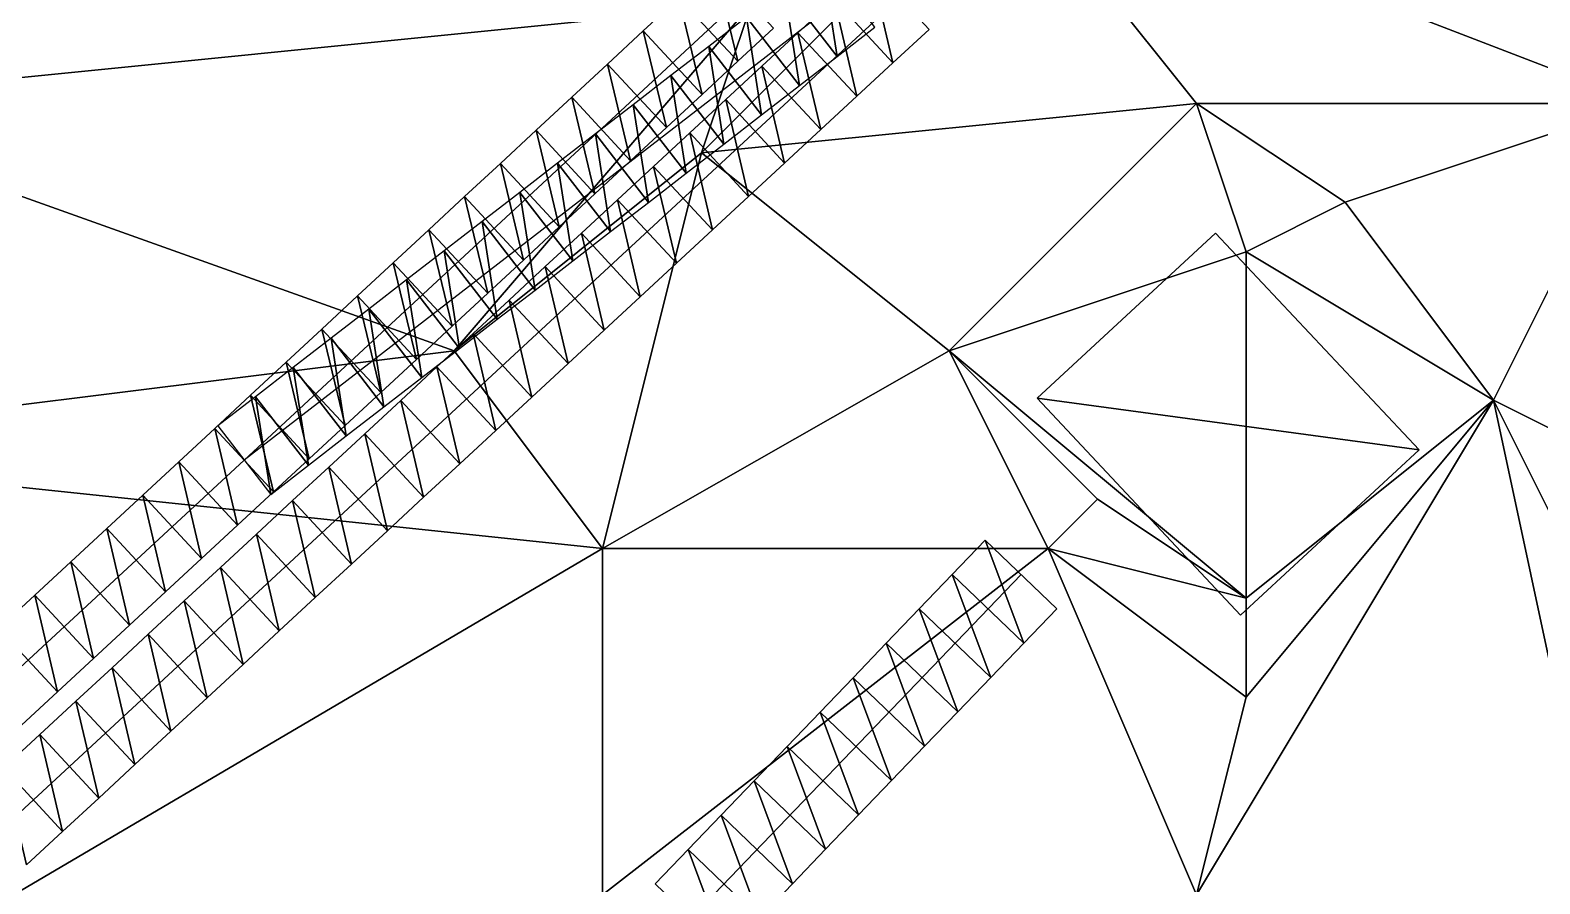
# Model space of a CAD drawing. Header units: metres. Extents: x -1103 to 901, y -902 to 905.
# Drawn here: x -1011.1 to -950.1, y -511.6 to -477 of the extents above; entities that cross this region are included whole.
import ezdxf

# ---------------------------------------------------------------- set-up
doc = ezdxf.new("R2010")
doc.units = ezdxf.units.M
for name, color, linetype in [('OSM_BRIDGES', 6, 'CONTINUOUS'), ('OSM_BUILDING_FOOTPRINTS', 7, 'CONTINUOUS'), ('OSM_BUILDING_ROOFS', 1, 'CONTINUOUS'), ('OSM_BUILDING_WALLS', 8, 'CONTINUOUS'), ('OSM_RAIL_AXES', 6, 'CONTINUOUS'), ('OSM_RAIL_SURFACE', 7, 'CONTINUOUS'), ('OSM_ROAD_AXES', 2, 'CONTINUOUS'), ('OSM_ROAD_SURFACE', 9, 'CONTINUOUS'), ('OSM_TERRAIN', 3, 'CONTINUOUS')]:
    doc.layers.add(name, color=color, linetype=linetype)

msp = doc.modelspace()

# ---------------------------------------------------------------- linework, layer by layer
at = {"layer": 'OSM_BRIDGES'}
for points in [[(-983.478, -474.397, 11.563), (-982.54, -478.301, 11.559), (-984.92, -475.736, 11.559)], [(-983.478, -474.397, 11.563), (-981.097, -476.963, 11.563), (-982.54, -478.301, 11.559)], [(-977.189, -474.443, 11.644), (-976.269, -478.362, 11.639), (-978.648, -475.794, 11.639)], [(-977.189, -474.443, 11.644), (-974.811, -477.01, 11.644), (-976.269, -478.362, 11.639)], [(-984.92, -475.736, 12.659), (-984.92, -475.736, 11.559), (-986.363, -477.075, 11.555)], [(-984.92, -475.736, 12.659), (-986.363, -477.075, 11.555), (-986.363, -477.075, 12.655)], [(-984.92, -475.736, 11.559), (-983.982, -479.64, 11.555), (-986.363, -477.075, 11.555)], [(-984.92, -475.736, 11.559), (-982.54, -478.301, 11.559), (-983.982, -479.64, 11.555)], [(-978.648, -475.794, 12.739), (-978.648, -475.794, 11.639), (-980.107, -477.145, 11.633)], [(-978.648, -475.794, 12.739), (-980.107, -477.145, 11.633), (-980.107, -477.145, 12.733)], [(-978.648, -475.794, 11.639), (-977.728, -479.713, 11.633), (-980.107, -477.145, 11.633)], [(-978.648, -475.794, 11.639), (-976.269, -478.362, 11.639), (-977.728, -479.713, 11.633)], [(-981.097, -476.963, 12.663), (-982.54, -478.301, 12.659), (-982.54, -478.301, 11.559)], [(-981.097, -476.963, 12.663), (-982.54, -478.301, 11.559), (-981.097, -476.963, 11.563)], [(-974.811, -477.01, 12.744), (-976.269, -478.362, 12.739), (-976.269, -478.362, 11.639)], [(-974.811, -477.01, 12.744), (-976.269, -478.362, 11.639), (-974.811, -477.01, 11.644)], [(-986.363, -477.075, 12.655), (-986.363, -477.075, 11.555), (-987.806, -478.414, 11.551)], [(-986.363, -477.075, 12.655), (-987.806, -478.414, 11.551), (-987.806, -478.414, 12.651)], [(-986.363, -477.075, 11.555), (-985.425, -480.979, 11.551), (-987.806, -478.414, 11.551)], [(-986.363, -477.075, 11.555), (-983.982, -479.64, 11.555), (-985.425, -480.979, 11.551)], [(-980.107, -477.145, 12.733), (-980.107, -477.145, 11.633), (-981.565, -478.496, 11.628)], [(-980.107, -477.145, 12.733), (-981.565, -478.496, 11.628), (-981.565, -478.496, 12.728)], [(-980.107, -477.145, 11.633), (-979.187, -481.064, 11.628), (-981.565, -478.496, 11.628)], [(-980.107, -477.145, 11.633), (-977.728, -479.713, 11.633), (-979.187, -481.064, 11.628)], [(-987.806, -478.414, 12.651), (-987.806, -478.414, 11.551), (-989.249, -479.752, 11.546)], [(-987.806, -478.414, 12.651), (-989.249, -479.752, 11.546), (-989.249, -479.752, 12.646)], [(-987.806, -478.414, 11.551), (-986.868, -482.318, 11.546), (-989.249, -479.752, 11.546)], [(-987.806, -478.414, 11.551), (-985.425, -480.979, 11.551), (-986.868, -482.318, 11.546)], [(-982.54, -478.301, 12.659), (-983.982, -479.64, 12.655), (-983.982, -479.64, 11.555)], [(-982.54, -478.301, 12.659), (-983.982, -479.64, 11.555), (-982.54, -478.301, 11.559)], [(-981.565, -478.496, 12.728), (-981.565, -478.496, 11.628), (-983.024, -479.847, 11.623)], [(-981.565, -478.496, 12.728), (-983.024, -479.847, 11.623), (-983.024, -479.847, 12.723)], [(-981.565, -478.496, 11.628), (-980.646, -482.415, 11.623), (-983.024, -479.847, 11.623)], [(-981.565, -478.496, 11.628), (-979.187, -481.064, 11.628), (-980.646, -482.415, 11.623)], [(-976.269, -478.362, 12.739), (-977.728, -479.713, 12.733), (-977.728, -479.713, 11.633)], [(-976.269, -478.362, 12.739), (-977.728, -479.713, 11.633), (-976.269, -478.362, 11.639)], [(-989.249, -479.752, 12.646), (-989.249, -479.752, 11.546), (-990.691, -481.091, 11.542)], [(-989.249, -479.752, 12.646), (-990.691, -481.091, 11.542), (-990.691, -481.091, 12.642)], [(-989.249, -479.752, 11.546), (-988.311, -483.657, 11.542), (-990.691, -481.091, 11.542)], [(-989.249, -479.752, 11.546), (-986.868, -482.318, 11.546), (-988.311, -483.657, 11.542)], [(-983.982, -479.64, 12.655), (-985.425, -480.979, 12.651), (-985.425, -480.979, 11.551)], [(-983.982, -479.64, 12.655), (-985.425, -480.979, 11.551), (-983.982, -479.64, 11.555)], [(-983.024, -479.847, 12.723), (-983.024, -479.847, 11.623), (-984.483, -481.198, 11.617)], [(-983.024, -479.847, 12.723), (-984.483, -481.198, 11.617), (-984.483, -481.198, 12.717)], [(-983.024, -479.847, 11.623), (-982.105, -483.766, 11.617), (-984.483, -481.198, 11.617)], [(-983.024, -479.847, 11.623), (-980.646, -482.415, 11.623), (-982.105, -483.766, 11.617)], [(-977.728, -479.713, 12.733), (-979.187, -481.064, 12.728), (-979.187, -481.064, 11.628)], [(-977.728, -479.713, 12.733), (-979.187, -481.064, 11.628), (-977.728, -479.713, 11.633)], [(-990.691, -481.091, 12.642), (-990.691, -481.091, 11.542), (-992.134, -482.43, 11.538)], [(-990.691, -481.091, 12.642), (-992.134, -482.43, 11.538), (-992.134, -482.43, 12.638)], [(-990.691, -481.091, 11.542), (-989.753, -484.996, 11.538), (-992.134, -482.43, 11.538)], [(-990.691, -481.091, 11.542), (-988.311, -483.657, 11.542), (-989.753, -484.996, 11.538)], [(-985.425, -480.979, 12.651), (-986.868, -482.318, 12.646), (-986.868, -482.318, 11.546)], [(-985.425, -480.979, 12.651), (-986.868, -482.318, 11.546), (-985.425, -480.979, 11.551)], [(-984.483, -481.198, 12.717), (-984.483, -481.198, 11.617), (-985.942, -482.549, 11.612)], [(-984.483, -481.198, 12.717), (-985.942, -482.549, 11.612), (-985.942, -482.549, 12.712)], [(-984.483, -481.198, 11.617), (-983.564, -485.117, 11.612), (-985.942, -482.549, 11.612)], [(-984.483, -481.198, 11.617), (-982.105, -483.766, 11.617), (-983.564, -485.117, 11.612)], [(-979.187, -481.064, 12.728), (-980.646, -482.415, 12.723), (-980.646, -482.415, 11.623)], [(-979.187, -481.064, 12.728), (-980.646, -482.415, 11.623), (-979.187, -481.064, 11.628)], [(-992.134, -482.43, 12.638), (-992.134, -482.43, 11.538), (-993.577, -483.769, 11.534)], [(-992.134, -482.43, 12.638), (-993.577, -483.769, 11.534), (-993.577, -483.769, 12.634)], [(-992.134, -482.43, 11.538), (-991.196, -486.335, 11.534), (-993.577, -483.769, 11.534)], [(-992.134, -482.43, 11.538), (-989.753, -484.996, 11.538), (-991.196, -486.335, 11.534)], [(-986.868, -482.318, 12.646), (-988.311, -483.657, 12.642), (-988.311, -483.657, 11.542)], [(-986.868, -482.318, 12.646), (-988.311, -483.657, 11.542), (-986.868, -482.318, 11.546)], [(-980.646, -482.415, 12.723), (-982.105, -483.766, 12.717), (-982.105, -483.766, 11.617)], [(-980.646, -482.415, 12.723), (-982.105, -483.766, 11.617), (-980.646, -482.415, 11.623)], [(-985.942, -482.549, 12.712), (-985.942, -482.549, 11.612), (-987.401, -483.9, 11.607)], [(-985.942, -482.549, 12.712), (-987.401, -483.9, 11.607), (-987.401, -483.9, 12.707)], [(-985.942, -482.549, 11.612), (-985.022, -486.468, 11.607), (-987.401, -483.9, 11.607)], [(-985.942, -482.549, 11.612), (-983.564, -485.117, 11.612), (-985.022, -486.468, 11.607)], [(-988.311, -483.657, 12.642), (-989.753, -484.996, 12.638), (-989.753, -484.996, 11.538)], [(-988.311, -483.657, 12.642), (-989.753, -484.996, 11.538), (-988.311, -483.657, 11.542)], [(-993.577, -483.769, 12.634), (-993.577, -483.769, 11.534), (-995.02, -485.108, 11.53)], [(-993.577, -483.769, 12.634), (-995.02, -485.108, 11.53), (-995.02, -485.108, 12.63)], [(-993.577, -483.769, 11.534), (-992.639, -487.673, 11.53), (-995.02, -485.108, 11.53)], [(-993.577, -483.769, 11.534), (-991.196, -486.335, 11.534), (-992.639, -487.673, 11.53)], [(-987.401, -483.9, 12.707), (-987.401, -483.9, 11.607), (-988.859, -485.251, 11.601)], [(-987.401, -483.9, 12.707), (-988.859, -485.251, 11.601), (-988.859, -485.251, 12.701)], [(-987.401, -483.9, 11.607), (-986.481, -487.819, 11.601), (-988.859, -485.251, 11.601)], [(-987.401, -483.9, 11.607), (-985.022, -486.468, 11.607), (-986.481, -487.819, 11.601)], [(-982.105, -483.766, 12.717), (-983.564, -485.117, 12.712), (-983.564, -485.117, 11.612)], [(-982.105, -483.766, 12.717), (-983.564, -485.117, 11.612), (-982.105, -483.766, 11.617)], [(-995.02, -485.108, 12.63), (-995.02, -485.108, 11.53), (-996.462, -486.447, 11.525)], [(-995.02, -485.108, 12.63), (-996.462, -486.447, 11.525), (-996.462, -486.447, 12.625)], [(-995.02, -485.108, 11.53), (-994.082, -489.012, 11.525), (-996.462, -486.447, 11.525)], [(-995.02, -485.108, 11.53), (-992.639, -487.673, 11.53), (-994.082, -489.012, 11.525)], [(-989.753, -484.996, 12.638), (-991.196, -486.335, 12.634), (-991.196, -486.335, 11.534)], [(-989.753, -484.996, 12.638), (-991.196, -486.335, 11.534), (-989.753, -484.996, 11.538)], [(-988.859, -485.251, 12.701), (-988.859, -485.251, 11.601), (-990.318, -486.602, 11.596)], [(-988.859, -485.251, 12.701), (-990.318, -486.602, 11.596), (-990.318, -486.602, 12.696)], [(-988.859, -485.251, 11.601), (-987.94, -489.17, 11.596), (-990.318, -486.602, 11.596)], [(-988.859, -485.251, 11.601), (-986.481, -487.819, 11.601), (-987.94, -489.17, 11.596)], [(-983.564, -485.117, 12.712), (-985.022, -486.468, 12.707), (-985.022, -486.468, 11.607)], [(-983.564, -485.117, 12.712), (-985.022, -486.468, 11.607), (-983.564, -485.117, 11.612)], [(-996.462, -486.447, 12.625), (-996.462, -486.447, 11.525), (-997.905, -487.786, 11.521)], [(-996.462, -486.447, 12.625), (-997.905, -487.786, 11.521), (-997.905, -487.786, 12.621)], [(-996.462, -486.447, 11.525), (-995.524, -490.351, 11.521), (-997.905, -487.786, 11.521)], [(-996.462, -486.447, 11.525), (-994.082, -489.012, 11.525), (-995.524, -490.351, 11.521)], [(-991.196, -486.335, 12.634), (-992.639, -487.673, 12.63), (-992.639, -487.673, 11.53)], [(-991.196, -486.335, 12.634), (-992.639, -487.673, 11.53), (-991.196, -486.335, 11.534)], [(-990.318, -486.602, 12.696), (-990.318, -486.602, 11.596), (-991.777, -487.954, 11.591)], [(-990.318, -486.602, 12.696), (-991.777, -487.954, 11.591), (-991.777, -487.954, 12.691)], [(-990.318, -486.602, 11.596), (-989.399, -490.521, 11.591), (-991.777, -487.954, 11.591)], [(-990.318, -486.602, 11.596), (-987.94, -489.17, 11.596), (-989.399, -490.521, 11.591)], [(-985.022, -486.468, 12.707), (-986.481, -487.819, 12.701), (-986.481, -487.819, 11.601)], [(-985.022, -486.468, 12.707), (-986.481, -487.819, 11.601), (-985.022, -486.468, 11.607)], [(-997.905, -487.786, 12.621), (-997.905, -487.786, 11.521), (-999.348, -489.125, 11.517)], [(-997.905, -487.786, 12.621), (-999.348, -489.125, 11.517), (-999.348, -489.125, 12.617)], [(-997.905, -487.786, 11.521), (-996.967, -491.69, 11.517), (-999.348, -489.125, 11.517)], [(-997.905, -487.786, 11.521), (-995.524, -490.351, 11.521), (-996.967, -491.69, 11.517)], [(-992.639, -487.673, 12.63), (-994.082, -489.012, 12.625), (-994.082, -489.012, 11.525)], [(-992.639, -487.673, 12.63), (-994.082, -489.012, 11.525), (-992.639, -487.673, 11.53)], [(-991.777, -487.954, 12.691), (-991.777, -487.954, 11.591), (-993.236, -489.305, 11.585)], [(-991.777, -487.954, 12.691), (-993.236, -489.305, 11.585), (-993.236, -489.305, 12.685)], [(-991.777, -487.954, 11.591), (-990.858, -491.873, 11.585), (-993.236, -489.305, 11.585)], [(-991.777, -487.954, 11.591), (-989.399, -490.521, 11.591), (-990.858, -491.873, 11.585)], [(-986.481, -487.819, 12.701), (-987.94, -489.17, 12.696), (-987.94, -489.17, 11.596)], [(-986.481, -487.819, 12.701), (-987.94, -489.17, 11.596), (-986.481, -487.819, 11.601)], [(-999.348, -489.125, 12.617), (-999.348, -489.125, 11.517), (-1000.791, -490.463, 11.513)], [(-999.348, -489.125, 12.617), (-1000.791, -490.463, 11.513), (-1000.791, -490.463, 12.613)], [(-999.348, -489.125, 11.517), (-998.41, -493.029, 11.513), (-1000.791, -490.463, 11.513)], [(-999.348, -489.125, 11.517), (-996.967, -491.69, 11.517), (-998.41, -493.029, 11.513)], [(-994.082, -489.012, 12.625), (-995.524, -490.351, 12.621), (-995.524, -490.351, 11.521)], [(-994.082, -489.012, 12.625), (-995.524, -490.351, 11.521), (-994.082, -489.012, 11.525)], [(-987.94, -489.17, 12.696), (-989.399, -490.521, 12.691), (-989.399, -490.521, 11.591)], [(-987.94, -489.17, 12.696), (-989.399, -490.521, 11.591), (-987.94, -489.17, 11.596)], [(-993.236, -489.305, 12.685), (-993.236, -489.305, 11.585), (-994.695, -490.656, 11.58)], [(-993.236, -489.305, 12.685), (-994.695, -490.656, 11.58), (-994.695, -490.656, 12.68)], [(-993.236, -489.305, 11.585), (-992.317, -493.224, 11.58), (-994.695, -490.656, 11.58)], [(-993.236, -489.305, 11.585), (-990.858, -491.873, 11.585), (-992.317, -493.224, 11.58)], [(-1000.791, -490.463, 12.613), (-1000.791, -490.463, 11.513), (-1002.233, -491.802, 11.509)], [(-1000.791, -490.463, 12.613), (-1002.233, -491.802, 11.509), (-1002.233, -491.802, 12.609)], [(-1000.791, -490.463, 11.513), (-999.853, -494.368, 11.509), (-1002.233, -491.802, 11.509)], [(-1000.791, -490.463, 11.513), (-998.41, -493.029, 11.513), (-999.853, -494.368, 11.509)], [(-995.524, -490.351, 12.621), (-996.967, -491.69, 12.617), (-996.967, -491.69, 11.517)], [(-995.524, -490.351, 12.621), (-996.967, -491.69, 11.517), (-995.524, -490.351, 11.521)], [(-994.695, -490.656, 12.68), (-994.695, -490.656, 11.58), (-996.154, -492.007, 11.575)], [(-994.695, -490.656, 12.68), (-996.154, -492.007, 11.575), (-996.154, -492.007, 12.675)], [(-994.695, -490.656, 11.58), (-993.775, -494.575, 11.575), (-996.154, -492.007, 11.575)], [(-994.695, -490.656, 11.58), (-992.317, -493.224, 11.58), (-993.775, -494.575, 11.575)], [(-989.399, -490.521, 12.691), (-990.858, -491.873, 12.685), (-990.858, -491.873, 11.585)], [(-989.399, -490.521, 12.691), (-990.858, -491.873, 11.585), (-989.399, -490.521, 11.591)], [(-996.967, -491.69, 12.617), (-998.41, -493.029, 12.613), (-998.41, -493.029, 11.513)], [(-996.967, -491.69, 12.617), (-998.41, -493.029, 11.513), (-996.967, -491.69, 11.517)], [(-1002.233, -491.802, 12.609), (-1002.233, -491.802, 11.509), (-1003.675, -493.14, 11.505)], [(-1002.233, -491.802, 12.609), (-1003.675, -493.14, 11.505), (-1003.675, -493.14, 12.605)], [(-1002.233, -491.802, 11.509), (-1001.296, -495.707, 11.505), (-1003.675, -493.14, 11.505)], [(-1002.233, -491.802, 11.509), (-999.853, -494.368, 11.509), (-1001.296, -495.707, 11.505)], [(-996.154, -492.007, 12.675), (-996.154, -492.007, 11.575), (-997.612, -493.358, 11.569)], [(-996.154, -492.007, 12.675), (-997.612, -493.358, 11.569), (-997.612, -493.358, 12.669)], [(-996.154, -492.007, 11.575), (-995.234, -495.926, 11.569), (-997.612, -493.358, 11.569)], [(-996.154, -492.007, 11.575), (-993.775, -494.575, 11.575), (-995.234, -495.926, 11.569)], [(-990.858, -491.873, 12.685), (-992.317, -493.224, 12.68), (-992.317, -493.224, 11.58)], [(-990.858, -491.873, 12.685), (-992.317, -493.224, 11.58), (-990.858, -491.873, 11.585)], [(-1003.675, -493.14, 12.605), (-1003.675, -493.14, 11.505), (-1005.13, -494.487, 11.5)], [(-1003.675, -493.14, 12.605), (-1005.13, -494.487, 11.5), (-1005.13, -494.487, 12.6)], [(-1003.675, -493.14, 11.505), (-1002.752, -497.056, 11.5), (-1005.13, -494.487, 11.5)], [(-1003.675, -493.14, 11.505), (-1001.296, -495.707, 11.505), (-1002.752, -497.056, 11.5)], [(-998.41, -493.029, 12.613), (-999.853, -494.368, 12.609), (-999.853, -494.368, 11.509)], [(-998.41, -493.029, 12.613), (-999.853, -494.368, 11.509), (-998.41, -493.029, 11.513)], [(-997.612, -493.358, 12.669), (-997.612, -493.358, 11.569), (-999.071, -494.709, 11.564)], [(-997.612, -493.358, 12.669), (-999.071, -494.709, 11.564), (-999.071, -494.709, 12.664)], [(-997.612, -493.358, 11.569), (-996.693, -497.277, 11.564), (-999.071, -494.709, 11.564)], [(-997.612, -493.358, 11.569), (-995.234, -495.926, 11.569), (-996.693, -497.277, 11.564)], [(-992.317, -493.224, 12.68), (-993.775, -494.575, 12.675), (-993.775, -494.575, 11.575)], [(-992.317, -493.224, 12.68), (-993.775, -494.575, 11.575), (-992.317, -493.224, 11.58)], [(-1005.13, -494.487, 12.6), (-1005.13, -494.487, 11.5), (-1006.586, -495.835, 11.496)], [(-1005.13, -494.487, 12.6), (-1006.586, -495.835, 11.496), (-1006.586, -495.835, 12.596)], [(-1005.13, -494.487, 11.5), (-1004.208, -498.403, 11.496), (-1006.586, -495.835, 11.496)], [(-1005.13, -494.487, 11.5), (-1002.752, -497.056, 11.5), (-1004.208, -498.403, 11.496)], [(-999.853, -494.368, 12.609), (-1001.296, -495.707, 12.605), (-1001.296, -495.707, 11.505)], [(-999.853, -494.368, 12.609), (-1001.296, -495.707, 11.505), (-999.853, -494.368, 11.509)], [(-999.071, -494.709, 12.664), (-999.071, -494.709, 11.564), (-1000.53, -496.06, 11.559)], [(-999.071, -494.709, 12.664), (-1000.53, -496.06, 11.559), (-1000.53, -496.06, 12.659)], [(-999.071, -494.709, 11.564), (-998.152, -498.628, 11.559), (-1000.53, -496.06, 11.559)], [(-999.071, -494.709, 11.564), (-996.693, -497.277, 11.564), (-998.152, -498.628, 11.559)], [(-993.775, -494.575, 12.675), (-995.234, -495.926, 12.669), (-995.234, -495.926, 11.569)], [(-993.775, -494.575, 12.675), (-995.234, -495.926, 11.569), (-993.775, -494.575, 11.575)], [(-1006.586, -495.835, 12.596), (-1006.586, -495.835, 11.496), (-1008.041, -497.183, 11.492)], [(-1006.586, -495.835, 12.596), (-1008.041, -497.183, 11.492), (-1008.041, -497.183, 12.592)], [(-1006.586, -495.835, 11.496), (-1005.663, -499.751, 11.492), (-1008.041, -497.183, 11.492)], [(-1006.586, -495.835, 11.496), (-1004.208, -498.403, 11.496), (-1005.663, -499.751, 11.492)], [(-1001.296, -495.707, 12.605), (-1002.752, -497.056, 12.6), (-1002.752, -497.056, 11.5)], [(-1001.296, -495.707, 12.605), (-1002.752, -497.056, 11.5), (-1001.296, -495.707, 11.505)], [(-995.234, -495.926, 12.669), (-996.693, -497.277, 12.664), (-996.693, -497.277, 11.564)], [(-995.234, -495.926, 12.669), (-996.693, -497.277, 11.564), (-995.234, -495.926, 11.569)], [(-1000.53, -496.06, 12.659), (-1000.53, -496.06, 11.559), (-1001.989, -497.411, 11.553)], [(-1000.53, -496.06, 12.659), (-1001.989, -497.411, 11.553), (-1001.989, -497.411, 12.653)], [(-1000.53, -496.06, 11.559), (-999.611, -499.979, 11.553), (-1001.989, -497.411, 11.553)], [(-1000.53, -496.06, 11.559), (-998.152, -498.628, 11.559), (-999.611, -499.979, 11.553)], [(-1008.041, -497.183, 12.592), (-1008.041, -497.183, 11.492), (-1009.496, -498.53, 11.488)], [(-1008.041, -497.183, 12.592), (-1009.496, -498.53, 11.488), (-1009.496, -498.53, 12.588)], [(-1008.041, -497.183, 11.492), (-1007.118, -501.099, 11.488), (-1009.496, -498.53, 11.488)], [(-1008.041, -497.183, 11.492), (-1005.663, -499.751, 11.492), (-1007.118, -501.099, 11.488)], [(-1002.752, -497.056, 12.6), (-1004.208, -498.403, 12.596), (-1004.208, -498.403, 11.496)], [(-1002.752, -497.056, 12.6), (-1004.208, -498.403, 11.496), (-1002.752, -497.056, 11.5)], [(-1001.989, -497.411, 12.653), (-1001.989, -497.411, 11.553), (-1003.448, -498.762, 11.548)], [(-1001.989, -497.411, 12.653), (-1003.448, -498.762, 11.548), (-1003.448, -498.762, 12.648)], [(-1001.989, -497.411, 11.553), (-1001.07, -501.33, 11.548), (-1003.448, -498.762, 11.548)], [(-1001.989, -497.411, 11.553), (-999.611, -499.979, 11.553), (-1001.07, -501.33, 11.548)], [(-996.693, -497.277, 12.664), (-998.152, -498.628, 12.659), (-998.152, -498.628, 11.559)], [(-996.693, -497.277, 12.664), (-998.152, -498.628, 11.559), (-996.693, -497.277, 11.564)], [(-1004.208, -498.403, 12.596), (-1005.663, -499.751, 12.592), (-1005.663, -499.751, 11.492)], [(-1004.208, -498.403, 12.596), (-1005.663, -499.751, 11.492), (-1004.208, -498.403, 11.496)], [(-1009.496, -498.53, 12.588), (-1009.496, -498.53, 11.488), (-1010.952, -499.878, 11.483)], [(-1009.496, -498.53, 12.588), (-1010.952, -499.878, 11.483), (-1010.952, -499.878, 12.583)], [(-1009.496, -498.53, 11.488), (-1008.574, -502.446, 11.483), (-1010.952, -499.878, 11.483)], [(-1009.496, -498.53, 11.488), (-1007.118, -501.099, 11.488), (-1008.574, -502.446, 11.483)], [(-1003.448, -498.762, 12.648), (-1003.448, -498.762, 11.548), (-1004.907, -500.113, 11.542)], [(-1003.448, -498.762, 12.648), (-1004.907, -500.113, 11.542), (-1004.907, -500.113, 12.642)], [(-1003.448, -498.762, 11.548), (-1002.528, -502.681, 11.542), (-1004.907, -500.113, 11.542)], [(-1003.448, -498.762, 11.548), (-1001.07, -501.33, 11.548), (-1002.528, -502.681, 11.542)], [(-998.152, -498.628, 12.659), (-999.611, -499.979, 12.653), (-999.611, -499.979, 11.553)], [(-998.152, -498.628, 12.659), (-999.611, -499.979, 11.553), (-998.152, -498.628, 11.559)], [(-1010.952, -499.878, 12.583), (-1010.952, -499.878, 11.483), (-1012.407, -501.226, 11.479)], [(-1010.952, -499.878, 12.583), (-1012.407, -501.226, 11.479), (-1012.407, -501.226, 12.579)], [(-1010.952, -499.878, 11.483), (-1010.029, -503.794, 11.479), (-1012.407, -501.226, 11.479)], [(-1010.952, -499.878, 11.483), (-1008.574, -502.446, 11.483), (-1010.029, -503.794, 11.479)], [(-1005.663, -499.751, 12.592), (-1007.118, -501.099, 12.588), (-1007.118, -501.099, 11.488)], [(-1005.663, -499.751, 12.592), (-1007.118, -501.099, 11.488), (-1005.663, -499.751, 11.492)], [(-1004.907, -500.113, 12.642), (-1004.907, -500.113, 11.542), (-1006.365, -501.465, 11.537)], [(-1004.907, -500.113, 12.642), (-1006.365, -501.465, 11.537), (-1006.365, -501.465, 12.637)], [(-1004.907, -500.113, 11.542), (-1003.987, -504.032, 11.537), (-1006.365, -501.465, 11.537)], [(-1004.907, -500.113, 11.542), (-1002.528, -502.681, 11.542), (-1003.987, -504.032, 11.537)], [(-999.611, -499.979, 12.653), (-1001.07, -501.33, 12.648), (-1001.07, -501.33, 11.548)], [(-999.611, -499.979, 12.653), (-1001.07, -501.33, 11.548), (-999.611, -499.979, 11.553)], [(-1012.407, -501.226, 11.479), (-1010.029, -503.794, 11.479), (-1011.485, -505.142, 11.475)], [(-1007.118, -501.099, 12.588), (-1008.574, -502.446, 12.583), (-1008.574, -502.446, 11.483)], [(-1007.118, -501.099, 12.588), (-1008.574, -502.446, 11.483), (-1007.118, -501.099, 11.488)], [(-1001.07, -501.33, 12.648), (-1002.528, -502.681, 12.642), (-1002.528, -502.681, 11.542)], [(-1001.07, -501.33, 12.648), (-1002.528, -502.681, 11.542), (-1001.07, -501.33, 11.548)], [(-1006.365, -501.465, 12.637), (-1006.365, -501.465, 11.537), (-1007.824, -502.816, 11.532)], [(-1006.365, -501.465, 12.637), (-1007.824, -502.816, 11.532), (-1007.824, -502.816, 12.632)], [(-1006.365, -501.465, 11.537), (-1005.446, -505.384, 11.532), (-1007.824, -502.816, 11.532)], [(-1006.365, -501.465, 11.537), (-1003.987, -504.032, 11.537), (-1005.446, -505.384, 11.532)], [(-1008.574, -502.446, 12.583), (-1010.029, -503.794, 12.579), (-1010.029, -503.794, 11.479)], [(-1008.574, -502.446, 12.583), (-1010.029, -503.794, 11.479), (-1008.574, -502.446, 11.483)], [(-1007.824, -502.816, 12.632), (-1007.824, -502.816, 11.532), (-1009.283, -504.167, 11.526)], [(-1007.824, -502.816, 12.632), (-1009.283, -504.167, 11.526), (-1009.283, -504.167, 12.626)], [(-1007.824, -502.816, 11.532), (-1006.905, -506.735, 11.526), (-1009.283, -504.167, 11.526)], [(-1007.824, -502.816, 11.532), (-1005.446, -505.384, 11.532), (-1006.905, -506.735, 11.526)], [(-1002.528, -502.681, 12.642), (-1003.987, -504.032, 12.637), (-1003.987, -504.032, 11.537)], [(-1002.528, -502.681, 12.642), (-1003.987, -504.032, 11.537), (-1002.528, -502.681, 11.542)], [(-1010.029, -503.794, 12.579), (-1011.485, -505.142, 12.575), (-1011.485, -505.142, 11.475)], [(-1010.029, -503.794, 12.579), (-1011.485, -505.142, 11.475), (-1010.029, -503.794, 11.479)], [(-1009.283, -504.167, 12.626), (-1009.283, -504.167, 11.526), (-1010.742, -505.518, 11.521)], [(-1009.283, -504.167, 12.626), (-1010.742, -505.518, 11.521), (-1010.742, -505.518, 12.621)], [(-1009.283, -504.167, 11.526), (-1008.364, -508.086, 11.521), (-1010.742, -505.518, 11.521)], [(-1009.283, -504.167, 11.526), (-1006.905, -506.735, 11.526), (-1008.364, -508.086, 11.521)], [(-1003.987, -504.032, 12.637), (-1005.446, -505.384, 12.632), (-1005.446, -505.384, 11.532)], [(-1003.987, -504.032, 12.637), (-1005.446, -505.384, 11.532), (-1003.987, -504.032, 11.537)], [(-1010.742, -505.518, 12.621), (-1010.742, -505.518, 11.521), (-1012.201, -506.869, 11.516)], [(-1010.742, -505.518, 12.621), (-1012.201, -506.869, 11.516), (-1012.201, -506.869, 12.616)], [(-1010.742, -505.518, 11.521), (-1009.822, -509.437, 11.516), (-1012.201, -506.869, 11.516)], [(-1010.742, -505.518, 11.521), (-1008.364, -508.086, 11.521), (-1009.822, -509.437, 11.516)], [(-1005.446, -505.384, 12.632), (-1006.905, -506.735, 12.626), (-1006.905, -506.735, 11.526)], [(-1005.446, -505.384, 12.632), (-1006.905, -506.735, 11.526), (-1005.446, -505.384, 11.532)], [(-1012.201, -506.869, 11.516), (-1009.822, -509.437, 11.516), (-1011.281, -510.788, 11.51)], [(-1006.905, -506.735, 12.626), (-1008.364, -508.086, 12.621), (-1008.364, -508.086, 11.521)], [(-1006.905, -506.735, 12.626), (-1008.364, -508.086, 11.521), (-1006.905, -506.735, 11.526)], [(-1008.364, -508.086, 12.621), (-1009.822, -509.437, 12.616), (-1009.822, -509.437, 11.516)], [(-1008.364, -508.086, 12.621), (-1009.822, -509.437, 11.516), (-1008.364, -508.086, 11.521)], [(-1009.822, -509.437, 12.616), (-1011.281, -510.788, 12.61), (-1011.281, -510.788, 11.51)], [(-1009.822, -509.437, 12.616), (-1011.281, -510.788, 11.51), (-1009.822, -509.437, 11.516)]]:
    msp.add_3dface(points, dxfattribs=at)
at = {"layer": 'OSM_BUILDING_FOOTPRINTS'}
msp.add_polyline3d([(-963.234, -485.244, 13.22), (-954.999, -494.003, 13.22), (-962.217, -500.694, 13.22), (-970.441, -491.924, 13.22), (-963.234, -485.244, 13.22)], close=True, dxfattribs=at)
at = {"layer": 'OSM_BUILDING_ROOFS'}
for points in [[(-954.999, -494.003, 23.22), (-963.234, -485.244, 23.22), (-970.441, -491.924, 23.22)], [(-954.999, -494.003, 23.22), (-970.441, -491.924, 23.22), (-962.217, -500.694, 23.22)]]:
    msp.add_3dface(points, dxfattribs=at)
at = {"layer": 'OSM_BUILDING_WALLS'}
for points in [[(-963.234, -485.244, 13.22), (-970.441, -491.924, 13.22), (-970.441, -491.924, 23.22)], [(-963.234, -485.244, 13.22), (-970.441, -491.924, 23.22), (-963.234, -485.244, 23.22)], [(-954.999, -494.003, 13.22), (-963.234, -485.244, 13.22), (-963.234, -485.244, 23.22)], [(-954.999, -494.003, 13.22), (-963.234, -485.244, 23.22), (-954.999, -494.003, 23.22)], [(-970.441, -491.924, 13.22), (-962.217, -500.694, 13.22), (-962.217, -500.694, 23.22)], [(-970.441, -491.924, 13.22), (-962.217, -500.694, 23.22), (-970.441, -491.924, 23.22)], [(-962.217, -500.694, 13.22), (-954.999, -494.003, 13.22), (-954.999, -494.003, 23.22)], [(-962.217, -500.694, 13.22), (-954.999, -494.003, 23.22), (-962.217, -500.694, 23.22)]]:
    msp.add_3dface(points, dxfattribs=at)
at = {"layer": 'OSM_RAIL_AXES'}
for points in [[(-911.593, -410.075, 12.748), (-1002.486, -494.424, 12.485), (-1100, -584.718, 12.205)], [(-908.509, -413.072, 12.872), (-964.329, -464.918, 12.667), (-1100, -590.57, 12.174)], [(-964.329, -464.918, 12.849), (-1002.486, -494.424, 15.293)]]:
    msp.add_polyline3d(points, dxfattribs=at)
at = {"layer": 'OSM_RAIL_SURFACE'}
for points in [[(-983.478, -474.397, 12.663), (-984.92, -475.736, 12.659), (-982.54, -478.301, 12.659)], [(-983.478, -474.397, 12.663), (-982.54, -478.301, 12.659), (-981.097, -476.963, 12.663)], [(-979.136, -474.156, 13.941), (-980.662, -475.336, 14.074), (-978.521, -478.105, 14.093)], [(-979.136, -474.156, 13.941), (-978.521, -478.105, 14.093), (-976.995, -476.924, 13.99)], [(-977.189, -474.443, 12.744), (-978.648, -475.794, 12.739), (-976.269, -478.362, 12.739)], [(-977.189, -474.443, 12.744), (-976.269, -478.362, 12.739), (-974.811, -477.01, 12.744)], [(-984.92, -475.736, 12.659), (-986.363, -477.075, 12.655), (-983.982, -479.64, 12.655)], [(-984.92, -475.736, 12.659), (-983.982, -479.64, 12.655), (-982.54, -478.301, 12.659)], [(-980.662, -475.336, 14.074), (-982.189, -476.516, 14.201), (-980.047, -479.285, 14.195)], [(-980.662, -475.336, 14.074), (-980.047, -479.285, 14.195), (-978.521, -478.105, 14.093)], [(-978.648, -475.794, 12.739), (-980.107, -477.145, 12.733), (-977.728, -479.713, 12.733)], [(-978.648, -475.794, 12.739), (-977.728, -479.713, 12.733), (-976.269, -478.362, 12.739)], [(-982.189, -476.516, 14.201), (-983.715, -477.696, 14.276), (-981.574, -480.465, 14.298)], [(-982.189, -476.516, 14.201), (-981.574, -480.465, 14.298), (-980.047, -479.285, 14.195)], [(-986.363, -477.075, 12.655), (-987.806, -478.414, 12.651), (-985.425, -480.979, 12.651)], [(-986.363, -477.075, 12.655), (-985.425, -480.979, 12.651), (-983.982, -479.64, 12.655)], [(-980.107, -477.145, 12.733), (-981.565, -478.496, 12.728), (-979.187, -481.064, 12.728)], [(-980.107, -477.145, 12.733), (-979.187, -481.064, 12.728), (-977.728, -479.713, 12.733)], [(-983.715, -477.696, 14.276), (-985.241, -478.877, 14.342), (-983.1, -481.645, 14.4)], [(-983.715, -477.696, 14.276), (-983.1, -481.645, 14.4), (-981.574, -480.465, 14.298)], [(-987.806, -478.414, 12.651), (-989.249, -479.752, 12.646), (-986.868, -482.318, 12.646)], [(-987.806, -478.414, 12.651), (-986.868, -482.318, 12.646), (-985.425, -480.979, 12.651)], [(-985.241, -478.877, 14.342), (-986.767, -480.057, 14.409), (-984.626, -482.826, 14.501)], [(-985.241, -478.877, 14.342), (-984.626, -482.826, 14.501), (-983.1, -481.645, 14.4)], [(-981.565, -478.496, 12.728), (-983.024, -479.847, 12.723), (-980.646, -482.415, 12.723)], [(-981.565, -478.496, 12.728), (-980.646, -482.415, 12.723), (-979.187, -481.064, 12.728)], [(-989.249, -479.752, 12.646), (-990.691, -481.091, 12.642), (-988.311, -483.657, 12.642)], [(-989.249, -479.752, 12.646), (-988.311, -483.657, 12.642), (-986.868, -482.318, 12.646)], [(-986.767, -480.057, 14.409), (-988.294, -481.237, 14.475), (-986.153, -484.006, 14.581)], [(-986.767, -480.057, 14.409), (-986.153, -484.006, 14.581), (-984.626, -482.826, 14.501)], [(-983.024, -479.847, 12.723), (-984.483, -481.198, 12.717), (-982.105, -483.766, 12.717)], [(-983.024, -479.847, 12.723), (-982.105, -483.766, 12.717), (-980.646, -482.415, 12.723)], [(-990.691, -481.091, 12.642), (-992.134, -482.43, 12.638), (-989.753, -484.996, 12.638)], [(-990.691, -481.091, 12.642), (-989.753, -484.996, 12.638), (-988.311, -483.657, 12.642)], [(-988.294, -481.237, 14.475), (-989.82, -482.417, 14.542), (-987.679, -485.186, 14.661)], [(-988.294, -481.237, 14.475), (-987.679, -485.186, 14.661), (-986.153, -484.006, 14.581)], [(-984.483, -481.198, 12.717), (-985.942, -482.549, 12.712), (-983.564, -485.117, 12.712)], [(-984.483, -481.198, 12.717), (-983.564, -485.117, 12.712), (-982.105, -483.766, 12.717)], [(-992.134, -482.43, 12.638), (-993.577, -483.769, 12.634), (-991.196, -486.335, 12.634)], [(-992.134, -482.43, 12.638), (-991.196, -486.335, 12.634), (-989.753, -484.996, 12.638)], [(-989.82, -482.417, 14.542), (-991.346, -483.598, 14.608), (-989.205, -486.366, 14.742)], [(-989.82, -482.417, 14.542), (-989.205, -486.366, 14.742), (-987.679, -485.186, 14.661)], [(-985.942, -482.549, 12.712), (-987.401, -483.9, 12.707), (-985.022, -486.468, 12.707)], [(-985.942, -482.549, 12.712), (-985.022, -486.468, 12.707), (-983.564, -485.117, 12.712)], [(-991.346, -483.598, 14.608), (-992.872, -484.778, 14.675), (-990.731, -487.547, 14.822)], [(-991.346, -483.598, 14.608), (-990.731, -487.547, 14.822), (-989.205, -486.366, 14.742)], [(-993.577, -483.769, 12.634), (-995.02, -485.108, 12.63), (-992.639, -487.673, 12.63)], [(-993.577, -483.769, 12.634), (-992.639, -487.673, 12.63), (-991.196, -486.335, 12.634)], [(-987.401, -483.9, 12.707), (-988.859, -485.251, 12.701), (-986.481, -487.819, 12.701)], [(-987.401, -483.9, 12.707), (-986.481, -487.819, 12.701), (-985.022, -486.468, 12.707)], [(-992.872, -484.778, 14.675), (-994.399, -485.958, 14.741), (-992.258, -488.727, 14.902)], [(-992.872, -484.778, 14.675), (-992.258, -488.727, 14.902), (-990.731, -487.547, 14.822)], [(-995.02, -485.108, 12.63), (-996.462, -486.447, 12.625), (-994.082, -489.012, 12.625)], [(-995.02, -485.108, 12.63), (-994.082, -489.012, 12.625), (-992.639, -487.673, 12.63)], [(-988.859, -485.251, 12.701), (-990.318, -486.602, 12.696), (-987.94, -489.17, 12.696)], [(-988.859, -485.251, 12.701), (-987.94, -489.17, 12.696), (-986.481, -487.819, 12.701)], [(-994.399, -485.958, 14.741), (-995.925, -487.138, 14.808), (-993.784, -489.907, 14.983)], [(-994.399, -485.958, 14.741), (-993.784, -489.907, 14.983), (-992.258, -488.727, 14.902)], [(-996.462, -486.447, 12.625), (-997.905, -487.786, 12.621), (-995.524, -490.351, 12.621)], [(-996.462, -486.447, 12.625), (-995.524, -490.351, 12.621), (-994.082, -489.012, 12.625)], [(-990.318, -486.602, 12.696), (-991.777, -487.954, 12.691), (-989.399, -490.521, 12.691)], [(-990.318, -486.602, 12.696), (-989.399, -490.521, 12.691), (-987.94, -489.17, 12.696)], [(-995.925, -487.138, 14.808), (-997.451, -488.319, 14.874), (-995.31, -491.087, 15.102)], [(-995.925, -487.138, 14.808), (-995.31, -491.087, 15.102), (-993.784, -489.907, 14.983)], [(-997.905, -487.786, 12.621), (-999.348, -489.125, 12.617), (-996.967, -491.69, 12.617)], [(-997.905, -487.786, 12.621), (-996.967, -491.69, 12.617), (-995.524, -490.351, 12.621)], [(-991.777, -487.954, 12.691), (-993.236, -489.305, 12.685), (-990.858, -491.873, 12.685)], [(-991.777, -487.954, 12.691), (-990.858, -491.873, 12.685), (-989.399, -490.521, 12.691)], [(-997.451, -488.319, 14.874), (-998.977, -489.499, 14.932), (-996.836, -492.268, 15.226)], [(-997.451, -488.319, 14.874), (-996.836, -492.268, 15.226), (-995.31, -491.087, 15.102)], [(-999.348, -489.125, 12.617), (-1000.791, -490.463, 12.613), (-998.41, -493.029, 12.613)], [(-999.348, -489.125, 12.617), (-998.41, -493.029, 12.613), (-996.967, -491.69, 12.617)], [(-998.977, -489.499, 14.932), (-1000.504, -490.679, 14.988), (-998.363, -493.448, 15.35)], [(-998.977, -489.499, 14.932), (-998.363, -493.448, 15.35), (-996.836, -492.268, 15.226)], [(-993.236, -489.305, 12.685), (-994.695, -490.656, 12.68), (-992.317, -493.224, 12.68)], [(-993.236, -489.305, 12.685), (-992.317, -493.224, 12.68), (-990.858, -491.873, 12.685)], [(-1000.791, -490.463, 12.613), (-1002.233, -491.802, 12.609), (-999.853, -494.368, 12.609)], [(-1000.791, -490.463, 12.613), (-999.853, -494.368, 12.609), (-998.41, -493.029, 12.613)], [(-1000.504, -490.679, 14.988), (-1002.03, -491.859, 15.103), (-999.889, -494.628, 15.474)], [(-1000.504, -490.679, 14.988), (-999.889, -494.628, 15.474), (-998.363, -493.448, 15.35)], [(-994.695, -490.656, 12.68), (-996.154, -492.007, 12.675), (-993.775, -494.575, 12.675)], [(-994.695, -490.656, 12.68), (-993.775, -494.575, 12.675), (-992.317, -493.224, 12.68)], [(-1002.233, -491.802, 12.609), (-1003.675, -493.14, 12.605), (-1001.296, -495.707, 12.605)], [(-1002.03, -491.859, 15.103), (-1003.556, -493.04, 15.227), (-1001.415, -495.808, 15.598)], [(-1002.233, -491.802, 12.609), (-1001.296, -495.707, 12.605), (-999.853, -494.368, 12.609)], [(-1002.03, -491.859, 15.103), (-1001.415, -495.808, 15.598), (-999.889, -494.628, 15.474)], [(-996.154, -492.007, 12.675), (-997.612, -493.358, 12.669), (-995.234, -495.926, 12.669)], [(-996.154, -492.007, 12.675), (-995.234, -495.926, 12.669), (-993.775, -494.575, 12.675)], [(-1003.675, -493.14, 12.605), (-1005.13, -494.487, 12.6), (-1002.752, -497.056, 12.6)], [(-1003.675, -493.14, 12.605), (-1002.752, -497.056, 12.6), (-1001.296, -495.707, 12.605)], [(-997.612, -493.358, 12.669), (-999.071, -494.709, 12.664), (-996.693, -497.277, 12.664)], [(-997.612, -493.358, 12.669), (-996.693, -497.277, 12.664), (-995.234, -495.926, 12.669)], [(-1005.13, -494.487, 12.6), (-1006.586, -495.835, 12.596), (-1004.208, -498.403, 12.596)], [(-1005.13, -494.487, 12.6), (-1004.208, -498.403, 12.596), (-1002.752, -497.056, 12.6)], [(-999.071, -494.709, 12.664), (-1000.53, -496.06, 12.659), (-998.152, -498.628, 12.659)], [(-999.071, -494.709, 12.664), (-998.152, -498.628, 12.659), (-996.693, -497.277, 12.664)], [(-1006.586, -495.835, 12.596), (-1008.041, -497.183, 12.592), (-1005.663, -499.751, 12.592)], [(-1006.586, -495.835, 12.596), (-1005.663, -499.751, 12.592), (-1004.208, -498.403, 12.596)], [(-1000.53, -496.06, 12.659), (-1001.989, -497.411, 12.653), (-999.611, -499.979, 12.653)], [(-1000.53, -496.06, 12.659), (-999.611, -499.979, 12.653), (-998.152, -498.628, 12.659)], [(-1008.041, -497.183, 12.592), (-1009.496, -498.53, 12.588), (-1007.118, -501.099, 12.588)], [(-1008.041, -497.183, 12.592), (-1007.118, -501.099, 12.588), (-1005.663, -499.751, 12.592)], [(-1001.989, -497.411, 12.653), (-1003.448, -498.762, 12.648), (-1001.07, -501.33, 12.648)], [(-1001.989, -497.411, 12.653), (-1001.07, -501.33, 12.648), (-999.611, -499.979, 12.653)], [(-1009.496, -498.53, 12.588), (-1010.952, -499.878, 12.583), (-1008.574, -502.446, 12.583)], [(-1009.496, -498.53, 12.588), (-1008.574, -502.446, 12.583), (-1007.118, -501.099, 12.588)], [(-1003.448, -498.762, 12.648), (-1004.907, -500.113, 12.642), (-1002.528, -502.681, 12.642)], [(-1003.448, -498.762, 12.648), (-1002.528, -502.681, 12.642), (-1001.07, -501.33, 12.648)], [(-1010.952, -499.878, 12.583), (-1012.407, -501.226, 12.579), (-1010.029, -503.794, 12.579)], [(-1010.952, -499.878, 12.583), (-1010.029, -503.794, 12.579), (-1008.574, -502.446, 12.583)], [(-1004.907, -500.113, 12.642), (-1006.365, -501.465, 12.637), (-1003.987, -504.032, 12.637)], [(-1004.907, -500.113, 12.642), (-1003.987, -504.032, 12.637), (-1002.528, -502.681, 12.642)], [(-1012.407, -501.226, 12.579), (-1011.485, -505.142, 12.575), (-1010.029, -503.794, 12.579)], [(-1006.365, -501.465, 12.637), (-1007.824, -502.816, 12.632), (-1005.446, -505.384, 12.632)], [(-1006.365, -501.465, 12.637), (-1005.446, -505.384, 12.632), (-1003.987, -504.032, 12.637)], [(-1007.824, -502.816, 12.632), (-1009.283, -504.167, 12.626), (-1006.905, -506.735, 12.626)], [(-1007.824, -502.816, 12.632), (-1006.905, -506.735, 12.626), (-1005.446, -505.384, 12.632)], [(-1009.283, -504.167, 12.626), (-1010.742, -505.518, 12.621), (-1008.364, -508.086, 12.621)], [(-1009.283, -504.167, 12.626), (-1008.364, -508.086, 12.621), (-1006.905, -506.735, 12.626)], [(-1010.742, -505.518, 12.621), (-1012.201, -506.869, 12.616), (-1009.822, -509.437, 12.616)], [(-1010.742, -505.518, 12.621), (-1009.822, -509.437, 12.616), (-1008.364, -508.086, 12.621)], [(-1012.201, -506.869, 12.616), (-1011.281, -510.788, 12.61), (-1009.822, -509.437, 12.616)]]:
    msp.add_3dface(points, dxfattribs=at)
at = {"layer": 'OSM_ROAD_AXES'}
msp.add_polyline3d([(-984.389, -577.355, 13.303), (-985.915, -571.206, 13.919), (-990.657, -564.14, 13.967), (-993.619, -560.899, 13.85), (-1005.182, -545.727, 13.877), (-1008.001, -539.987, 14.289), (-1006.519, -535.574, 14.732), (-1001.778, -531.007, 15.216), (-971.093, -499.046, 16.292)], dxfattribs=at)
at = {"layer": 'OSM_ROAD_SURFACE'}
for points in [[(-970.985, -501.821, 16.434), (-972.536, -497.661, 16.227), (-973.87, -499.05, 16.298)], [(-970.985, -501.821, 16.434), (-969.651, -500.431, 16.388), (-972.536, -497.661, 16.227)], [(-972.319, -503.21, 16.48), (-973.87, -499.05, 16.298), (-975.204, -500.44, 16.352)], [(-972.319, -503.21, 16.48), (-970.985, -501.821, 16.434), (-973.87, -499.05, 16.298)], [(-973.653, -504.6, 16.526), (-975.204, -500.44, 16.352), (-976.538, -501.83, 16.406)], [(-973.653, -504.6, 16.526), (-972.319, -503.21, 16.48), (-975.204, -500.44, 16.352)], [(-974.987, -505.99, 16.572), (-976.538, -501.83, 16.406), (-977.872, -503.219, 16.459)], [(-974.987, -505.99, 16.572), (-973.653, -504.6, 16.526), (-976.538, -501.83, 16.406)], [(-976.321, -507.379, 16.618), (-977.872, -503.219, 16.459), (-979.207, -504.609, 16.513)], [(-976.321, -507.379, 16.618), (-974.987, -505.99, 16.572), (-977.872, -503.219, 16.459)], [(-977.655, -508.769, 16.664), (-979.207, -504.609, 16.513), (-980.541, -505.999, 16.567)], [(-977.655, -508.769, 16.664), (-976.321, -507.379, 16.618), (-979.207, -504.609, 16.513)], [(-978.989, -510.158, 16.709), (-980.541, -505.999, 16.567), (-981.875, -507.388, 16.618)], [(-978.989, -510.158, 16.709), (-977.655, -508.769, 16.664), (-980.541, -505.999, 16.567)], [(-980.323, -511.548, 16.755), (-981.875, -507.388, 16.618), (-983.209, -508.778, 16.664)], [(-980.323, -511.548, 16.755), (-978.989, -510.158, 16.709), (-981.875, -507.388, 16.618)], [(-981.657, -512.938, 16.812), (-983.209, -508.778, 16.664), (-984.543, -510.167, 16.71)], [(-981.657, -512.938, 16.812), (-980.323, -511.548, 16.755), (-983.209, -508.778, 16.664)], [(-982.992, -514.327, 16.785), (-984.543, -510.167, 16.71), (-985.877, -511.557, 16.756)], [(-982.992, -514.327, 16.785), (-981.657, -512.938, 16.812), (-984.543, -510.167, 16.71)]]:
    msp.add_3dface(points, dxfattribs=at)
at = {"layer": 'OSM_TERRAIN'}
for points in [[(-964, -460, 12.189), (-946, -480, 13.372), (-946, -438, 11.218)], [(-964, -462, 12.682), (-946, -480, 13.372), (-964, -460, 12.189)], [(-946, -480, 13.372), (-964, -462, 12.682), (-972, -470, 13.261)], [(-984, -482, 14.31), (-964, -480, 14.171), (-972, -470, 13.261)], [(-984, -482, 14.31), (-972, -470, 13.261), (-982, -476, 14.059)], [(-964, -480, 14.171), (-946, -480, 13.372), (-972, -470, 13.261)], [(-1022, -480, 14.177), (-982, -476, 14.059), (-1022, -474, 14.205)], [(-1022, -480, 14.177), (-994, -490, 14.866), (-982, -476, 14.059)], [(-984, -482, 14.31), (-982, -476, 14.059), (-994, -490, 14.866)], [(-1026, -494, 14.91), (-994, -490, 14.866), (-1022, -480, 14.177)], [(-984, -482, 14.31), (-974, -490, 15.345), (-964, -480, 14.171)], [(-962, -486, 15.293), (-964, -480, 14.171), (-974, -490, 15.345)], [(-962, -486, 15.293), (-958, -484, 14.277), (-964, -480, 14.171)], [(-964, -480, 14.171), (-958, -484, 14.277), (-946, -480, 13.372)], [(-952, -492, 14.862), (-946, -480, 13.372), (-958, -484, 14.277)], [(-952, -492, 14.862), (-940, -498, 15.094), (-946, -480, 13.372)], [(-988, -498, 15.937), (-984, -482, 14.31), (-994, -490, 14.866)], [(-988, -498, 15.937), (-974, -490, 15.345), (-984, -482, 14.31)], [(-962, -486, 15.293), (-952, -492, 14.862), (-958, -484, 14.277)], [(-962, -500, 15.355), (-962, -486, 15.293), (-974, -490, 15.345)], [(-962, -500, 15.355), (-952, -492, 14.862), (-962, -486, 15.293)], [(-988, -498, 15.937), (-994, -490, 14.866), (-1026, -494, 14.91)], [(-988, -498, 15.937), (-970, -498, 16.258), (-974, -490, 15.345)], [(-970, -498, 16.258), (-968, -496, 15.661), (-974, -490, 15.345)], [(-968, -496, 15.661), (-962, -500, 15.355), (-974, -490, 15.345)], [(-946, -520, 16.005), (-952, -492, 14.862), (-964, -512, 16.72)], [(-964, -512, 16.72), (-952, -492, 14.862), (-962, -504, 16.05)], [(-962, -500, 15.355), (-962, -504, 16.05), (-952, -492, 14.862)], [(-946, -520, 16.005), (-942, -512, 15.508), (-952, -492, 14.862)], [(-952, -492, 14.862), (-942, -512, 15.508), (-940, -498, 15.094)], [(-1022, -518, 14.934), (-988, -498, 15.937), (-1026, -494, 14.91)], [(-970, -498, 16.258), (-962, -500, 15.355), (-968, -496, 15.661)], [(-1022, -518, 14.934), (-988, -512, 16.72), (-988, -498, 15.937)], [(-988, -512, 16.72), (-964, -512, 16.72), (-970, -498, 16.258)], [(-988, -512, 16.72), (-970, -498, 16.258), (-988, -498, 15.937)], [(-964, -512, 16.72), (-962, -504, 16.05), (-970, -498, 16.258)], [(-970, -498, 16.258), (-962, -504, 16.05), (-962, -500, 15.355)]]:
    msp.add_3dface(points, dxfattribs=at)

doc.saveas('drawing.dxf')
